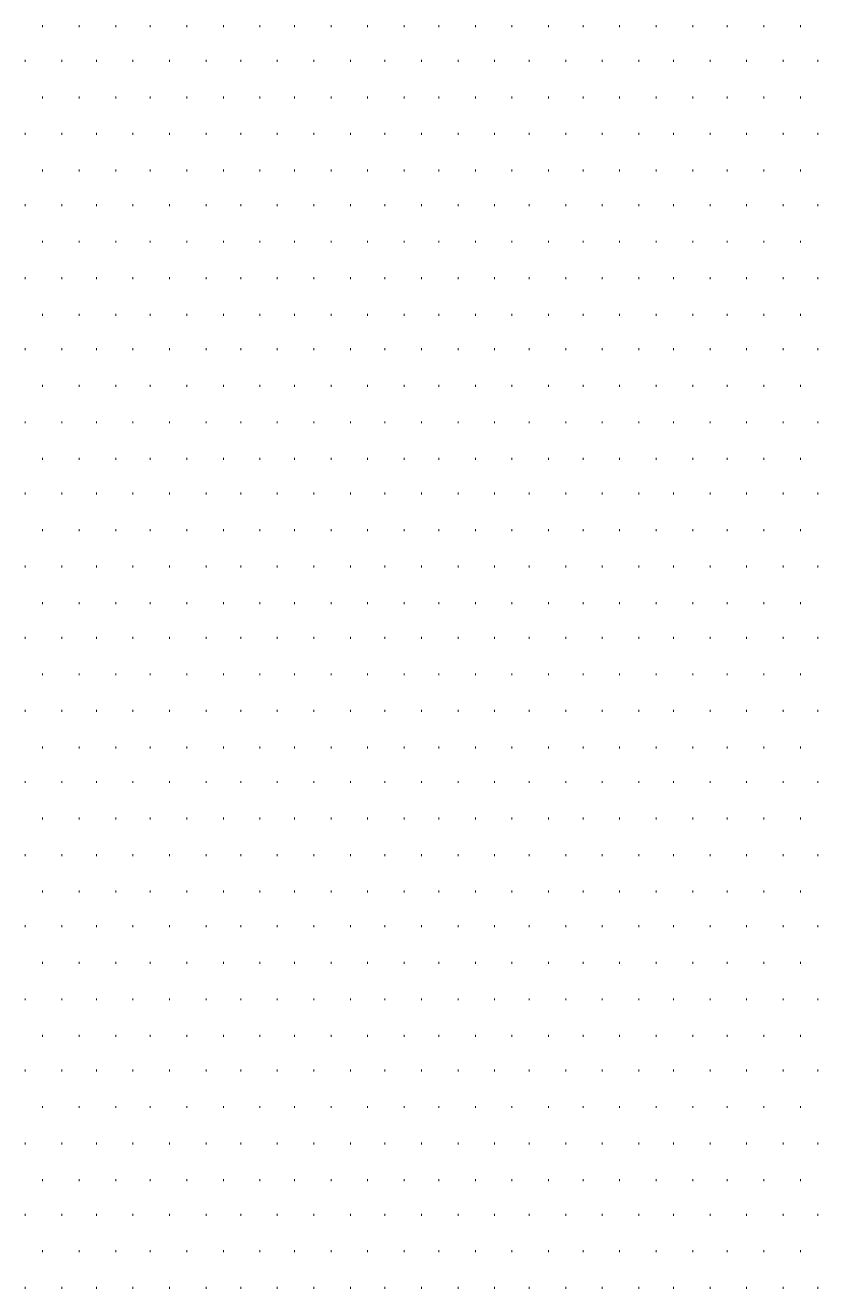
# Model space of a CAD drawing. Header units: millimetres. Extents: x -383313 to -161684, y -117025 to 99224.
# Drawn here: x -328160 to -326416, y -16707 to -13926 of the extents above; entities that cross this region are included whole.
import ezdxf

# ---------------------------------------------------------------- set-up
doc = ezdxf.new("R2010")
doc.units = ezdxf.units.MM
doc.header["$MEASUREMENT"] = 0
doc.layers.add('PDF_Geometry', color=7, linetype='Continuous')

# ---------------------------------------------------------------- blocks, each defined once
blk = doc.blocks.new('A$Cf5759c35')
at = {"layer": 'PDF_Geometry', "color": 8, "lineweight": 9}
for points in [[(30340.1, 4334.9), (30340.1, 4339.2)], [(30420.6, 4334.9), (30420.6, 4339.2)], [(30501, 4334.9), (30501, 4339.2)], [(30577.2, 4334.9), (30577.2, 4339.2)], [(30657.6, 4334.9), (30657.6, 4339.2)], [(30738.1, 4334.9), (30738.1, 4339.2)], [(30818.5, 4334.9), (30818.5, 4339.2)], [(30894.7, 4334.9), (30894.7, 4339.2)], [(30975.1, 4334.9), (30975.1, 4339.2)], [(31055.6, 4334.9), (31055.6, 4339.2)], [(31136, 4334.9), (31136, 4339.2)], [(31212.2, 4334.9), (31212.2, 4339.2)], [(31292.6, 4334.9), (31292.6, 4339.2)], [(31373.1, 4334.9), (31373.1, 4339.2)], [(31453.5, 4334.9), (31453.5, 4339.2)], [(31529.7, 4334.9), (31529.7, 4339.2)], [(31610.1, 4334.9), (31610.1, 4339.2)], [(31690.6, 4334.9), (31690.6, 4339.2)], [(31771, 4334.9), (31771, 4339.2)], [(31847.2, 4334.9), (31847.2, 4339.2)], [(31927.6, 4334.9), (31927.6, 4339.2)], [(32008.1, 4334.9), (32008.1, 4339.2)], [(30302, 4258.7), (30302, 4263)], [(30382.5, 4258.7), (30382.5, 4263)], [(30458.7, 4258.7), (30458.7, 4263)], [(30539.1, 4258.7), (30539.1, 4263)], [(30619.5, 4258.7), (30619.5, 4263)], [(30700, 4258.7), (30700, 4263)], [(30776.2, 4258.7), (30776.2, 4263)], [(30856.6, 4258.7), (30856.6, 4263)], [(30937, 4258.7), (30937, 4263)], [(31017.5, 4258.7), (31017.5, 4263)], [(31093.7, 4258.7), (31093.7, 4263)], [(31174.1, 4258.7), (31174.1, 4263)], [(31254.5, 4258.7), (31254.5, 4263)], [(31335, 4258.7), (31335, 4263)], [(31411.2, 4258.7), (31411.2, 4263)], [(31491.6, 4258.7), (31491.6, 4263)], [(31572, 4258.7), (31572, 4263)], [(31652.5, 4258.7), (31652.5, 4263)], [(31728.7, 4258.7), (31728.7, 4263)], [(31809.1, 4258.7), (31809.1, 4263)], [(31889.5, 4258.7), (31889.5, 4263)], [(31970, 4258.7), (31970, 4263)], [(32046.2, 4258.7), (32046.2, 4263)], [(30340.1, 4178.3), (30340.1, 4182.5)], [(30420.6, 4178.3), (30420.6, 4182.5)], [(30501, 4178.3), (30501, 4182.5)], [(30577.2, 4178.3), (30577.2, 4182.5)], [(30657.6, 4178.3), (30657.6, 4182.5)], [(30738.1, 4178.3), (30738.1, 4182.5)], [(30818.5, 4178.3), (30818.5, 4182.5)], [(30894.7, 4178.3), (30894.7, 4182.5)], [(30975.1, 4178.3), (30975.1, 4182.5)], [(31055.6, 4178.3), (31055.6, 4182.5)], [(31136, 4178.3), (31136, 4182.5)], [(31212.2, 4178.3), (31212.2, 4182.5)], [(31292.6, 4178.3), (31292.6, 4182.5)], [(31373.1, 4178.3), (31373.1, 4182.5)], [(31453.5, 4178.3), (31453.5, 4182.5)], [(31529.7, 4178.3), (31529.7, 4182.5)], [(31610.1, 4178.3), (31610.1, 4182.5)], [(31690.6, 4178.3), (31690.6, 4182.5)], [(31771, 4178.3), (31771, 4182.5)], [(31847.2, 4178.3), (31847.2, 4182.5)], [(31927.6, 4178.3), (31927.6, 4182.5)], [(32008.1, 4178.3), (32008.1, 4182.5)], [(30302, 4097.9), (30302, 4102.1)], [(30382.5, 4097.9), (30382.5, 4102.1)], [(30458.7, 4097.9), (30458.7, 4102.1)], [(30539.1, 4097.9), (30539.1, 4102.1)], [(30619.5, 4097.9), (30619.5, 4102.1)], [(30700, 4097.9), (30700, 4102.1)], [(30776.2, 4097.9), (30776.2, 4102.1)], [(30856.6, 4097.9), (30856.6, 4102.1)], [(30937, 4097.9), (30937, 4102.1)], [(31017.5, 4097.9), (31017.5, 4102.1)], [(31093.7, 4097.9), (31093.7, 4102.1)], [(31174.1, 4097.9), (31174.1, 4102.1)], [(31254.5, 4097.9), (31254.5, 4102.1)], [(31335, 4097.9), (31335, 4102.1)], [(31411.2, 4097.9), (31411.2, 4102.1)], [(31491.6, 4097.9), (31491.6, 4102.1)], [(31572, 4097.9), (31572, 4102.1)], [(31652.5, 4097.9), (31652.5, 4102.1)], [(31728.7, 4097.9), (31728.7, 4102.1)], [(31809.1, 4097.9), (31809.1, 4102.1)], [(31889.5, 4097.9), (31889.5, 4102.1)], [(31970, 4097.9), (31970, 4102.1)], [(32046.2, 4097.9), (32046.2, 4102.1)], [(30340.1, 4017.4), (30340.1, 4021.7)], [(30420.6, 4017.4), (30420.6, 4021.7)], [(30501, 4017.4), (30501, 4021.7)], [(30577.2, 4017.4), (30577.2, 4021.7)], [(30657.6, 4017.4), (30657.6, 4021.7)], [(30738.1, 4017.4), (30738.1, 4021.7)], [(30818.5, 4017.4), (30818.5, 4021.7)], [(30894.7, 4017.4), (30894.7, 4021.7)], [(30975.1, 4017.4), (30975.1, 4021.7)], [(31055.6, 4017.4), (31055.6, 4021.7)], [(31136, 4017.4), (31136, 4021.7)], [(31212.2, 4017.4), (31212.2, 4021.7)], [(31292.6, 4017.4), (31292.6, 4021.7)], [(31373.1, 4017.4), (31373.1, 4021.7)], [(31453.5, 4017.4), (31453.5, 4021.7)], [(31529.7, 4017.4), (31529.7, 4021.7)], [(31610.1, 4017.4), (31610.1, 4021.7)], [(31690.6, 4017.4), (31690.6, 4021.7)], [(31771, 4017.4), (31771, 4021.7)], [(31847.2, 4017.4), (31847.2, 4021.7)], [(31927.6, 4017.4), (31927.6, 4021.7)], [(32008.1, 4017.4), (32008.1, 4021.7)], [(30302, 3941.2), (30302, 3945.5)], [(30382.5, 3941.2), (30382.5, 3945.5)], [(30458.7, 3941.2), (30458.7, 3945.5)], [(30539.1, 3941.2), (30539.1, 3945.5)], [(30619.5, 3941.2), (30619.5, 3945.5)], [(30700, 3941.2), (30700, 3945.5)], [(30776.2, 3941.2), (30776.2, 3945.5)], [(30856.6, 3941.2), (30856.6, 3945.5)], [(30937, 3941.2), (30937, 3945.5)], [(31017.5, 3941.2), (31017.5, 3945.5)], [(31093.7, 3941.2), (31093.7, 3945.5)], [(31174.1, 3941.2), (31174.1, 3945.5)], [(31254.5, 3941.2), (31254.5, 3945.5)], [(31335, 3941.2), (31335, 3945.5)], [(31411.2, 3941.2), (31411.2, 3945.5)], [(31491.6, 3941.2), (31491.6, 3945.5)], [(31572, 3941.2), (31572, 3945.5)], [(31652.5, 3941.2), (31652.5, 3945.5)], [(31728.7, 3941.2), (31728.7, 3945.5)], [(31809.1, 3941.2), (31809.1, 3945.5)], [(31889.5, 3941.2), (31889.5, 3945.5)], [(31970, 3941.2), (31970, 3945.5)], [(32046.2, 3941.2), (32046.2, 3945.5)], [(30340.1, 3860.8), (30340.1, 3865)], [(30420.6, 3860.8), (30420.6, 3865)], [(30501, 3860.8), (30501, 3865)], [(30577.2, 3860.8), (30577.2, 3865)], [(30657.6, 3860.8), (30657.6, 3865)], [(30738.1, 3860.8), (30738.1, 3865)], [(30818.5, 3860.8), (30818.5, 3865)], [(30894.7, 3860.8), (30894.7, 3865)], [(30975.1, 3860.8), (30975.1, 3865)], [(31055.6, 3860.8), (31055.6, 3865)], [(31136, 3860.8), (31136, 3865)], [(31212.2, 3860.8), (31212.2, 3865)], [(31292.6, 3860.8), (31292.6, 3865)], [(31373.1, 3860.8), (31373.1, 3865)], [(31453.5, 3860.8), (31453.5, 3865)], [(31529.7, 3860.8), (31529.7, 3865)], [(31610.1, 3860.8), (31610.1, 3865)], [(31690.6, 3860.8), (31690.6, 3865)], [(31771, 3860.8), (31771, 3865)], [(31847.2, 3860.8), (31847.2, 3865)], [(31927.6, 3860.8), (31927.6, 3865)], [(32008.1, 3860.8), (32008.1, 3865)], [(30302, 3780.4), (30302, 3784.6)], [(30382.5, 3780.4), (30382.5, 3784.6)], [(30458.7, 3780.4), (30458.7, 3784.6)], [(30539.1, 3780.4), (30539.1, 3784.6)], [(30619.5, 3780.4), (30619.5, 3784.6)], [(30700, 3780.4), (30700, 3784.6)], [(30776.2, 3780.4), (30776.2, 3784.6)], [(30856.6, 3780.4), (30856.6, 3784.6)], [(30937, 3780.4), (30937, 3784.6)], [(31017.5, 3780.4), (31017.5, 3784.6)], [(31093.7, 3780.4), (31093.7, 3784.6)], [(31174.1, 3780.4), (31174.1, 3784.6)], [(31254.5, 3780.4), (31254.5, 3784.6)], [(31335, 3780.4), (31335, 3784.6)], [(31411.2, 3780.4), (31411.2, 3784.6)], [(31491.6, 3780.4), (31491.6, 3784.6)], [(31572, 3780.4), (31572, 3784.6)], [(31652.5, 3780.4), (31652.5, 3784.6)], [(31728.7, 3780.4), (31728.7, 3784.6)], [(31809.1, 3780.4), (31809.1, 3784.6)], [(31889.5, 3780.4), (31889.5, 3784.6)], [(31970, 3780.4), (31970, 3784.6)], [(32046.2, 3780.4), (32046.2, 3784.6)], [(30340.1, 3699.9), (30340.1, 3704.2)], [(30420.6, 3699.9), (30420.6, 3704.2)], [(30501, 3699.9), (30501, 3704.2)], [(30577.2, 3699.9), (30577.2, 3704.2)], [(30657.6, 3699.9), (30657.6, 3704.2)], [(30738.1, 3699.9), (30738.1, 3704.2)], [(30818.5, 3699.9), (30818.5, 3704.2)], [(30894.7, 3699.9), (30894.7, 3704.2)], [(30975.1, 3699.9), (30975.1, 3704.2)], [(31055.6, 3699.9), (31055.6, 3704.2)], [(31136, 3699.9), (31136, 3704.2)], [(31212.2, 3699.9), (31212.2, 3704.2)], [(31292.6, 3699.9), (31292.6, 3704.2)], [(31373.1, 3699.9), (31373.1, 3704.2)], [(31453.5, 3699.9), (31453.5, 3704.2)], [(31529.7, 3699.9), (31529.7, 3704.2)], [(31610.1, 3699.9), (31610.1, 3704.2)], [(31690.6, 3699.9), (31690.6, 3704.2)], [(31771, 3699.9), (31771, 3704.2)], [(31847.2, 3699.9), (31847.2, 3704.2)], [(31927.6, 3699.9), (31927.6, 3704.2)], [(32008.1, 3699.9), (32008.1, 3704.2)], [(30302, 3623.7), (30302, 3628)], [(30382.5, 3623.7), (30382.5, 3628)], [(30458.7, 3623.7), (30458.7, 3628)], [(30539.1, 3623.7), (30539.1, 3628)], [(30619.5, 3623.7), (30619.5, 3628)], [(30700, 3623.7), (30700, 3628)], [(30776.2, 3623.7), (30776.2, 3628)], [(30856.6, 3623.7), (30856.6, 3628)], [(30937, 3623.7), (30937, 3628)], [(31017.5, 3623.7), (31017.5, 3628)], [(31093.7, 3623.7), (31093.7, 3628)], [(31174.1, 3623.7), (31174.1, 3628)], [(31254.5, 3623.7), (31254.5, 3628)], [(31335, 3623.7), (31335, 3628)], [(31411.2, 3623.7), (31411.2, 3628)], [(31491.6, 3623.7), (31491.6, 3628)], [(31572, 3623.7), (31572, 3628)], [(31652.5, 3623.7), (31652.5, 3628)], [(31728.7, 3623.7), (31728.7, 3628)], [(31809.1, 3623.7), (31809.1, 3628)], [(31889.5, 3623.7), (31889.5, 3628)], [(31970, 3623.7), (31970, 3628)], [(32046.2, 3623.7), (32046.2, 3628)], [(30340.1, 3543.3), (30340.1, 3547.5)], [(30420.6, 3543.3), (30420.6, 3547.5)], [(30501, 3543.3), (30501, 3547.5)], [(30577.2, 3543.3), (30577.2, 3547.5)], [(30657.6, 3543.3), (30657.6, 3547.5)], [(30738.1, 3543.3), (30738.1, 3547.5)], [(30818.5, 3543.3), (30818.5, 3547.5)], [(30894.7, 3543.3), (30894.7, 3547.5)], [(30975.1, 3543.3), (30975.1, 3547.5)], [(31055.6, 3543.3), (31055.6, 3547.5)], [(31136, 3543.3), (31136, 3547.5)], [(31212.2, 3543.3), (31212.2, 3547.5)], [(31292.6, 3543.3), (31292.6, 3547.5)], [(31373.1, 3543.3), (31373.1, 3547.5)], [(31453.5, 3543.3), (31453.5, 3547.5)], [(31529.7, 3543.3), (31529.7, 3547.5)], [(31610.1, 3543.3), (31610.1, 3547.5)], [(31690.6, 3543.3), (31690.6, 3547.5)], [(31771, 3543.3), (31771, 3547.5)], [(31847.2, 3543.3), (31847.2, 3547.5)], [(31927.6, 3543.3), (31927.6, 3547.5)], [(32008.1, 3543.3), (32008.1, 3547.5)], [(30302, 3462.9), (30302, 3467.1)], [(30382.5, 3462.9), (30382.5, 3467.1)], [(30458.7, 3462.9), (30458.7, 3467.1)], [(30539.1, 3462.9), (30539.1, 3467.1)], [(30619.5, 3462.9), (30619.5, 3467.1)], [(30700, 3462.9), (30700, 3467.1)], [(30776.2, 3462.9), (30776.2, 3467.1)], [(30856.6, 3462.9), (30856.6, 3467.1)], [(30937, 3462.9), (30937, 3467.1)], [(31017.5, 3462.9), (31017.5, 3467.1)], [(31093.7, 3462.9), (31093.7, 3467.1)], [(31174.1, 3462.9), (31174.1, 3467.1)], [(31254.5, 3462.9), (31254.5, 3467.1)], [(31335, 3462.9), (31335, 3467.1)], [(31411.2, 3462.9), (31411.2, 3467.1)], [(31491.6, 3462.9), (31491.6, 3467.1)], [(31572, 3462.9), (31572, 3467.1)], [(31652.5, 3462.9), (31652.5, 3467.1)], [(31728.7, 3462.9), (31728.7, 3467.1)], [(31809.1, 3462.9), (31809.1, 3467.1)], [(31889.5, 3462.9), (31889.5, 3467.1)], [(31970, 3462.9), (31970, 3467.1)], [(32046.2, 3462.9), (32046.2, 3467.1)], [(30340.1, 3382.4), (30340.1, 3386.7)], [(30420.6, 3382.4), (30420.6, 3386.7)], [(30501, 3382.4), (30501, 3386.7)], [(30577.2, 3382.4), (30577.2, 3386.7)], [(30657.6, 3382.4), (30657.6, 3386.7)], [(30738.1, 3382.4), (30738.1, 3386.7)], [(30818.5, 3382.4), (30818.5, 3386.7)], [(30894.7, 3382.4), (30894.7, 3386.7)], [(30975.1, 3382.4), (30975.1, 3386.7)], [(31055.6, 3382.4), (31055.6, 3386.7)], [(31136, 3382.4), (31136, 3386.7)], [(31212.2, 3382.4), (31212.2, 3386.7)], [(31292.6, 3382.4), (31292.6, 3386.7)], [(31373.1, 3382.4), (31373.1, 3386.7)], [(31453.5, 3382.4), (31453.5, 3386.7)], [(31529.7, 3382.4), (31529.7, 3386.7)], [(31610.1, 3382.4), (31610.1, 3386.7)], [(31690.6, 3382.4), (31690.6, 3386.7)], [(31771, 3382.4), (31771, 3386.7)], [(31847.2, 3382.4), (31847.2, 3386.7)], [(31927.6, 3382.4), (31927.6, 3386.7)], [(32008.1, 3382.4), (32008.1, 3386.7)], [(30302, 3306.2), (30302, 3310.5)], [(30382.5, 3306.2), (30382.5, 3310.5)], [(30458.7, 3306.2), (30458.7, 3310.5)], [(30539.1, 3306.2), (30539.1, 3310.5)], [(30619.5, 3306.2), (30619.5, 3310.5)], [(30700, 3306.2), (30700, 3310.5)], [(30776.2, 3306.2), (30776.2, 3310.5)], [(30856.6, 3306.2), (30856.6, 3310.5)], [(30937, 3306.2), (30937, 3310.5)], [(31017.5, 3306.2), (31017.5, 3310.5)], [(31093.7, 3306.2), (31093.7, 3310.5)], [(31174.1, 3306.2), (31174.1, 3310.5)], [(31254.5, 3306.2), (31254.5, 3310.5)], [(31335, 3306.2), (31335, 3310.5)], [(31411.2, 3306.2), (31411.2, 3310.5)], [(31491.6, 3306.2), (31491.6, 3310.5)], [(31572, 3306.2), (31572, 3310.5)], [(31652.5, 3306.2), (31652.5, 3310.5)], [(31728.7, 3306.2), (31728.7, 3310.5)], [(31809.1, 3306.2), (31809.1, 3310.5)], [(31889.5, 3306.2), (31889.5, 3310.5)], [(31970, 3306.2), (31970, 3310.5)], [(32046.2, 3306.2), (32046.2, 3310.5)], [(30340.1, 3225.8), (30340.1, 3230)], [(30420.6, 3225.8), (30420.6, 3230)], [(30501, 3225.8), (30501, 3230)], [(30577.2, 3225.8), (30577.2, 3230)], [(30657.6, 3225.8), (30657.6, 3230)], [(30738.1, 3225.8), (30738.1, 3230)], [(30818.5, 3225.8), (30818.5, 3230)], [(30894.7, 3225.8), (30894.7, 3230)], [(30975.1, 3225.8), (30975.1, 3230)], [(31055.6, 3225.8), (31055.6, 3230)], [(31136, 3225.8), (31136, 3230)], [(31212.2, 3225.8), (31212.2, 3230)], [(31292.6, 3225.8), (31292.6, 3230)], [(31373.1, 3225.8), (31373.1, 3230)], [(31453.5, 3225.8), (31453.5, 3230)], [(31529.7, 3225.8), (31529.7, 3230)], [(31610.1, 3225.8), (31610.1, 3230)], [(31690.6, 3225.8), (31690.6, 3230)], [(31771, 3225.8), (31771, 3230)], [(31847.2, 3225.8), (31847.2, 3230)], [(31927.6, 3225.8), (31927.6, 3230)], [(32008.1, 3225.8), (32008.1, 3230)], [(30302, 3145.4), (30302, 3149.6)], [(30382.5, 3145.4), (30382.5, 3149.6)], [(30458.7, 3145.4), (30458.7, 3149.6)], [(30539.1, 3145.4), (30539.1, 3149.6)], [(30619.5, 3145.4), (30619.5, 3149.6)], [(30700, 3145.4), (30700, 3149.6)], [(30776.2, 3145.4), (30776.2, 3149.6)], [(30856.6, 3145.4), (30856.6, 3149.6)], [(30937, 3145.4), (30937, 3149.6)], [(31017.5, 3145.4), (31017.5, 3149.6)], [(31093.7, 3145.4), (31093.7, 3149.6)], [(31174.1, 3145.4), (31174.1, 3149.6)], [(31254.5, 3145.4), (31254.5, 3149.6)], [(31335, 3145.4), (31335, 3149.6)], [(31411.2, 3145.4), (31411.2, 3149.6)], [(31491.6, 3145.4), (31491.6, 3149.6)], [(31572, 3145.4), (31572, 3149.6)], [(31652.5, 3145.4), (31652.5, 3149.6)], [(31728.7, 3145.4), (31728.7, 3149.6)], [(31809.1, 3145.4), (31809.1, 3149.6)], [(31889.5, 3145.4), (31889.5, 3149.6)], [(31970, 3145.4), (31970, 3149.6)], [(32046.2, 3145.4), (32046.2, 3149.6)], [(30340.1, 3064.9), (30340.1, 3069.2)], [(30420.6, 3064.9), (30420.6, 3069.2)], [(30501, 3064.9), (30501, 3069.2)], [(30577.2, 3064.9), (30577.2, 3069.2)], [(30657.6, 3064.9), (30657.6, 3069.2)], [(30738.1, 3064.9), (30738.1, 3069.2)], [(30818.5, 3064.9), (30818.5, 3069.2)], [(30894.7, 3064.9), (30894.7, 3069.2)], [(30975.1, 3064.9), (30975.1, 3069.2)], [(31055.6, 3064.9), (31055.6, 3069.2)], [(31136, 3064.9), (31136, 3069.2)], [(31212.2, 3064.9), (31212.2, 3069.2)], [(31292.6, 3064.9), (31292.6, 3069.2)], [(31373.1, 3064.9), (31373.1, 3069.2)], [(31453.5, 3064.9), (31453.5, 3069.2)], [(31529.7, 3064.9), (31529.7, 3069.2)], [(31610.1, 3064.9), (31610.1, 3069.2)], [(31690.6, 3064.9), (31690.6, 3069.2)], [(31771, 3064.9), (31771, 3069.2)], [(31847.2, 3064.9), (31847.2, 3069.2)], [(31927.6, 3064.9), (31927.6, 3069.2)], [(32008.1, 3064.9), (32008.1, 3069.2)], [(30302, 2988.7), (30302, 2993)], [(30382.5, 2988.7), (30382.5, 2993)], [(30458.7, 2988.7), (30458.7, 2993)], [(30539.1, 2988.7), (30539.1, 2993)], [(30619.5, 2988.7), (30619.5, 2993)], [(30700, 2988.7), (30700, 2993)], [(30776.2, 2988.7), (30776.2, 2993)], [(30856.6, 2988.7), (30856.6, 2993)], [(30937, 2988.7), (30937, 2993)], [(31017.5, 2988.7), (31017.5, 2993)], [(31093.7, 2988.7), (31093.7, 2993)], [(31174.1, 2988.7), (31174.1, 2993)], [(31254.5, 2988.7), (31254.5, 2993)], [(31335, 2988.7), (31335, 2993)], [(31411.2, 2988.7), (31411.2, 2993)], [(31491.6, 2988.7), (31491.6, 2993)], [(31572, 2988.7), (31572, 2993)], [(31652.5, 2988.7), (31652.5, 2993)], [(31728.7, 2988.7), (31728.7, 2993)], [(31809.1, 2988.7), (31809.1, 2993)], [(31889.5, 2988.7), (31889.5, 2993)], [(31970, 2988.7), (31970, 2993)], [(32046.2, 2988.7), (32046.2, 2993)], [(30340.1, 2908.3), (30340.1, 2912.5)], [(30420.6, 2908.3), (30420.6, 2912.5)], [(30501, 2908.3), (30501, 2912.5)], [(30577.2, 2908.3), (30577.2, 2912.5)], [(30657.6, 2908.3), (30657.6, 2912.5)], [(30738.1, 2908.3), (30738.1, 2912.5)], [(30818.5, 2908.3), (30818.5, 2912.5)], [(30894.7, 2908.3), (30894.7, 2912.5)], [(30975.1, 2908.3), (30975.1, 2912.5)], [(31055.6, 2908.3), (31055.6, 2912.5)], [(31136, 2908.3), (31136, 2912.5)], [(31212.2, 2908.3), (31212.2, 2912.5)], [(31292.6, 2908.3), (31292.6, 2912.5)], [(31373.1, 2908.3), (31373.1, 2912.5)], [(31453.5, 2908.3), (31453.5, 2912.5)], [(31529.7, 2908.3), (31529.7, 2912.5)], [(31610.1, 2908.3), (31610.1, 2912.5)], [(31690.6, 2908.3), (31690.6, 2912.5)], [(31771, 2908.3), (31771, 2912.5)], [(31847.2, 2908.3), (31847.2, 2912.5)], [(31927.6, 2908.3), (31927.6, 2912.5)], [(32008.1, 2908.3), (32008.1, 2912.5)], [(30302, 2827.9), (30302, 2832.1)], [(30382.5, 2827.9), (30382.5, 2832.1)], [(30458.7, 2827.9), (30458.7, 2832.1)], [(30539.1, 2827.9), (30539.1, 2832.1)], [(30619.5, 2827.9), (30619.5, 2832.1)], [(30700, 2827.9), (30700, 2832.1)], [(30776.2, 2827.9), (30776.2, 2832.1)], [(30856.6, 2827.9), (30856.6, 2832.1)], [(30937, 2827.9), (30937, 2832.1)], [(31017.5, 2827.9), (31017.5, 2832.1)], [(31093.7, 2827.9), (31093.7, 2832.1)], [(31174.1, 2827.9), (31174.1, 2832.1)], [(31254.5, 2827.9), (31254.5, 2832.1)], [(31335, 2827.9), (31335, 2832.1)], [(31411.2, 2827.9), (31411.2, 2832.1)], [(31491.6, 2827.9), (31491.6, 2832.1)], [(31572, 2827.9), (31572, 2832.1)], [(31652.5, 2827.9), (31652.5, 2832.1)], [(31728.7, 2827.9), (31728.7, 2832.1)], [(31809.1, 2827.9), (31809.1, 2832.1)], [(31889.5, 2827.9), (31889.5, 2832.1)], [(31970, 2827.9), (31970, 2832.1)], [(32046.2, 2827.9), (32046.2, 2832.1)], [(30340.1, 2747.4), (30340.1, 2751.7)], [(30420.6, 2747.4), (30420.6, 2751.7)], [(30501, 2747.4), (30501, 2751.7)], [(30577.2, 2747.4), (30577.2, 2751.7)], [(30657.6, 2747.4), (30657.6, 2751.7)], [(30738.1, 2747.4), (30738.1, 2751.7)], [(30818.5, 2747.4), (30818.5, 2751.7)], [(30894.7, 2747.4), (30894.7, 2751.7)], [(30975.1, 2747.4), (30975.1, 2751.7)], [(31055.6, 2747.4), (31055.6, 2751.7)], [(31136, 2747.4), (31136, 2751.7)], [(31212.2, 2747.4), (31212.2, 2751.7)], [(31292.6, 2747.4), (31292.6, 2751.7)], [(31373.1, 2747.4), (31373.1, 2751.7)], [(31453.5, 2747.4), (31453.5, 2751.7)], [(31529.7, 2747.4), (31529.7, 2751.7)], [(31610.1, 2747.4), (31610.1, 2751.7)], [(31690.6, 2747.4), (31690.6, 2751.7)], [(31771, 2747.4), (31771, 2751.7)], [(31847.2, 2747.4), (31847.2, 2751.7)], [(31927.6, 2747.4), (31927.6, 2751.7)], [(32008.1, 2747.4), (32008.1, 2751.7)], [(30302, 2671.2), (30302, 2675.5)], [(30382.5, 2671.2), (30382.5, 2675.5)], [(30458.7, 2671.2), (30458.7, 2675.5)], [(30539.1, 2671.2), (30539.1, 2675.5)], [(30619.5, 2671.2), (30619.5, 2675.5)], [(30700, 2671.2), (30700, 2675.5)], [(30776.2, 2671.2), (30776.2, 2675.5)], [(30856.6, 2671.2), (30856.6, 2675.5)], [(30937, 2671.2), (30937, 2675.5)], [(31017.5, 2671.2), (31017.5, 2675.5)], [(31093.7, 2671.2), (31093.7, 2675.5)], [(31174.1, 2671.2), (31174.1, 2675.5)], [(31254.5, 2671.2), (31254.5, 2675.5)], [(31335, 2671.2), (31335, 2675.5)], [(31411.2, 2671.2), (31411.2, 2675.5)], [(31491.6, 2671.2), (31491.6, 2675.5)], [(31572, 2671.2), (31572, 2675.5)], [(31652.5, 2671.2), (31652.5, 2675.5)], [(31728.7, 2671.2), (31728.7, 2675.5)], [(31809.1, 2671.2), (31809.1, 2675.5)], [(31889.5, 2671.2), (31889.5, 2675.5)], [(31970, 2671.2), (31970, 2675.5)], [(32046.2, 2671.2), (32046.2, 2675.5)], [(30340.1, 2590.8), (30340.1, 2595)], [(30420.6, 2590.8), (30420.6, 2595)], [(30501, 2590.8), (30501, 2595)], [(30577.2, 2590.8), (30577.2, 2595)], [(30657.6, 2590.8), (30657.6, 2595)], [(30738.1, 2590.8), (30738.1, 2595)], [(30818.5, 2590.8), (30818.5, 2595)], [(30894.7, 2590.8), (30894.7, 2595)], [(30975.1, 2590.8), (30975.1, 2595)], [(31055.6, 2590.8), (31055.6, 2595)], [(31136, 2590.8), (31136, 2595)], [(31212.2, 2590.8), (31212.2, 2595)], [(31292.6, 2590.8), (31292.6, 2595)], [(31373.1, 2590.8), (31373.1, 2595)], [(31453.5, 2590.8), (31453.5, 2595)], [(31529.7, 2590.8), (31529.7, 2595)], [(31610.1, 2590.8), (31610.1, 2595)], [(31690.6, 2590.8), (31690.6, 2595)], [(31771, 2590.8), (31771, 2595)], [(31847.2, 2590.8), (31847.2, 2595)], [(31927.6, 2590.8), (31927.6, 2595)], [(32008.1, 2590.8), (32008.1, 2595)], [(30302, 2510.4), (30302, 2514.6)], [(30382.5, 2510.4), (30382.5, 2514.6)], [(30458.7, 2510.4), (30458.7, 2514.6)], [(30539.1, 2510.4), (30539.1, 2514.6)], [(30619.5, 2510.4), (30619.5, 2514.6)], [(30700, 2510.4), (30700, 2514.6)], [(30776.2, 2510.4), (30776.2, 2514.6)], [(30856.6, 2510.4), (30856.6, 2514.6)], [(30937, 2510.4), (30937, 2514.6)], [(31017.5, 2510.4), (31017.5, 2514.6)], [(31093.7, 2510.4), (31093.7, 2514.6)], [(31174.1, 2510.4), (31174.1, 2514.6)], [(31254.5, 2510.4), (31254.5, 2514.6)], [(31335, 2510.4), (31335, 2514.6)], [(31411.2, 2510.4), (31411.2, 2514.6)], [(31491.6, 2510.4), (31491.6, 2514.6)], [(31572, 2510.4), (31572, 2514.6)], [(31652.5, 2510.4), (31652.5, 2514.6)], [(31728.7, 2510.4), (31728.7, 2514.6)], [(31809.1, 2510.4), (31809.1, 2514.6)], [(31889.5, 2510.4), (31889.5, 2514.6)], [(31970, 2510.4), (31970, 2514.6)], [(32046.2, 2510.4), (32046.2, 2514.6)], [(30340.1, 2429.9), (30340.1, 2434.2)], [(30420.6, 2429.9), (30420.6, 2434.2)], [(30501, 2429.9), (30501, 2434.2)], [(30577.2, 2429.9), (30577.2, 2434.2)], [(30657.6, 2429.9), (30657.6, 2434.2)], [(30738.1, 2429.9), (30738.1, 2434.2)], [(30818.5, 2429.9), (30818.5, 2434.2)], [(30894.7, 2429.9), (30894.7, 2434.2)], [(30975.1, 2429.9), (30975.1, 2434.2)], [(31055.6, 2429.9), (31055.6, 2434.2)], [(31136, 2429.9), (31136, 2434.2)], [(31212.2, 2429.9), (31212.2, 2434.2)], [(31292.6, 2429.9), (31292.6, 2434.2)], [(31373.1, 2429.9), (31373.1, 2434.2)], [(31453.5, 2429.9), (31453.5, 2434.2)], [(31529.7, 2429.9), (31529.7, 2434.2)], [(31610.1, 2429.9), (31610.1, 2434.2)], [(31690.6, 2429.9), (31690.6, 2434.2)], [(31771, 2429.9), (31771, 2434.2)], [(31847.2, 2429.9), (31847.2, 2434.2)], [(31927.6, 2429.9), (31927.6, 2434.2)], [(32008.1, 2429.9), (32008.1, 2434.2)], [(30302, 2353.7), (30302, 2358)], [(30382.5, 2353.7), (30382.5, 2358)], [(30458.7, 2353.7), (30458.7, 2358)], [(30539.1, 2353.7), (30539.1, 2358)], [(30619.5, 2353.7), (30619.5, 2358)], [(30700, 2353.7), (30700, 2358)], [(30776.2, 2353.7), (30776.2, 2358)], [(30856.6, 2353.7), (30856.6, 2358)], [(30937, 2353.7), (30937, 2358)], [(31017.5, 2353.7), (31017.5, 2358)], [(31093.7, 2353.7), (31093.7, 2358)], [(31174.1, 2353.7), (31174.1, 2358)], [(31254.5, 2353.7), (31254.5, 2358)], [(31335, 2353.7), (31335, 2358)], [(31411.2, 2353.7), (31411.2, 2358)], [(31491.6, 2353.7), (31491.6, 2358)], [(31572, 2353.7), (31572, 2358)], [(31652.5, 2353.7), (31652.5, 2358)], [(31728.7, 2353.7), (31728.7, 2358)], [(31809.1, 2353.7), (31809.1, 2358)], [(31889.5, 2353.7), (31889.5, 2358)], [(31970, 2353.7), (31970, 2358)], [(32046.2, 2353.7), (32046.2, 2358)], [(30340.1, 2273.3), (30340.1, 2277.5)], [(30420.6, 2273.3), (30420.6, 2277.5)], [(30501, 2273.3), (30501, 2277.5)], [(30577.2, 2273.3), (30577.2, 2277.5)], [(30657.6, 2273.3), (30657.6, 2277.5)], [(30738.1, 2273.3), (30738.1, 2277.5)], [(30818.5, 2273.3), (30818.5, 2277.5)], [(30894.7, 2273.3), (30894.7, 2277.5)], [(30975.1, 2273.3), (30975.1, 2277.5)], [(31055.6, 2273.3), (31055.6, 2277.5)], [(31136, 2273.3), (31136, 2277.5)], [(31212.2, 2273.3), (31212.2, 2277.5)], [(31292.6, 2273.3), (31292.6, 2277.5)], [(31373.1, 2273.3), (31373.1, 2277.5)], [(31453.5, 2273.3), (31453.5, 2277.5)], [(31529.7, 2273.3), (31529.7, 2277.5)], [(31610.1, 2273.3), (31610.1, 2277.5)], [(31690.6, 2273.3), (31690.6, 2277.5)], [(31771, 2273.3), (31771, 2277.5)], [(31847.2, 2273.3), (31847.2, 2277.5)], [(31927.6, 2273.3), (31927.6, 2277.5)], [(32008.1, 2273.3), (32008.1, 2277.5)], [(30302, 2192.9), (30302, 2197.1)], [(30382.5, 2192.9), (30382.5, 2197.1)], [(30458.7, 2192.9), (30458.7, 2197.1)], [(30539.1, 2192.9), (30539.1, 2197.1)], [(30619.5, 2192.9), (30619.5, 2197.1)], [(30700, 2192.9), (30700, 2197.1)], [(30776.2, 2192.9), (30776.2, 2197.1)], [(30856.6, 2192.9), (30856.6, 2197.1)], [(30937, 2192.9), (30937, 2197.1)], [(31017.5, 2192.9), (31017.5, 2197.1)], [(31093.7, 2192.9), (31093.7, 2197.1)], [(31174.1, 2192.9), (31174.1, 2197.1)], [(31254.5, 2192.9), (31254.5, 2197.1)], [(31335, 2192.9), (31335, 2197.1)], [(31411.2, 2192.9), (31411.2, 2197.1)], [(31491.6, 2192.9), (31491.6, 2197.1)], [(31572, 2192.9), (31572, 2197.1)], [(31652.5, 2192.9), (31652.5, 2197.1)], [(31728.7, 2192.9), (31728.7, 2197.1)], [(31809.1, 2192.9), (31809.1, 2197.1)], [(31889.5, 2192.9), (31889.5, 2197.1)], [(31970, 2192.9), (31970, 2197.1)], [(32046.2, 2192.9), (32046.2, 2197.1)], [(30340.1, 2112.4), (30340.1, 2116.7)], [(30420.6, 2112.4), (30420.6, 2116.7)], [(30501, 2112.4), (30501, 2116.7)], [(30577.2, 2112.4), (30577.2, 2116.7)], [(30657.6, 2112.4), (30657.6, 2116.7)], [(30738.1, 2112.4), (30738.1, 2116.7)], [(30818.5, 2112.4), (30818.5, 2116.7)], [(30894.7, 2112.4), (30894.7, 2116.7)], [(30975.1, 2112.4), (30975.1, 2116.7)], [(31055.6, 2112.4), (31055.6, 2116.7)], [(31136, 2112.4), (31136, 2116.7)], [(31212.2, 2112.4), (31212.2, 2116.7)], [(31292.6, 2112.4), (31292.6, 2116.7)], [(31373.1, 2112.4), (31373.1, 2116.7)], [(31453.5, 2112.4), (31453.5, 2116.7)], [(31529.7, 2112.4), (31529.7, 2116.7)], [(31610.1, 2112.4), (31610.1, 2116.7)], [(31690.6, 2112.4), (31690.6, 2116.7)], [(31771, 2112.4), (31771, 2116.7)], [(31847.2, 2112.4), (31847.2, 2116.7)], [(31927.6, 2112.4), (31927.6, 2116.7)], [(32008.1, 2112.4), (32008.1, 2116.7)], [(30302, 2036.2), (30302, 2040.5)], [(30382.5, 2036.2), (30382.5, 2040.5)], [(30458.7, 2036.2), (30458.7, 2040.5)], [(30539.1, 2036.2), (30539.1, 2040.5)], [(30619.5, 2036.2), (30619.5, 2040.5)], [(30700, 2036.2), (30700, 2040.5)], [(30776.2, 2036.2), (30776.2, 2040.5)], [(30856.6, 2036.2), (30856.6, 2040.5)], [(30937, 2036.2), (30937, 2040.5)], [(31017.5, 2036.2), (31017.5, 2040.5)], [(31093.7, 2036.2), (31093.7, 2040.5)], [(31174.1, 2036.2), (31174.1, 2040.5)], [(31254.5, 2036.2), (31254.5, 2040.5)], [(31335, 2036.2), (31335, 2040.5)], [(31411.2, 2036.2), (31411.2, 2040.5)], [(31491.6, 2036.2), (31491.6, 2040.5)], [(31572, 2036.2), (31572, 2040.5)], [(31652.5, 2036.2), (31652.5, 2040.5)], [(31728.7, 2036.2), (31728.7, 2040.5)], [(31809.1, 2036.2), (31809.1, 2040.5)], [(31889.5, 2036.2), (31889.5, 2040.5)], [(31970, 2036.2), (31970, 2040.5)], [(32046.2, 2036.2), (32046.2, 2040.5)], [(30340.1, 1955.8), (30340.1, 1960)], [(30420.6, 1955.8), (30420.6, 1960)], [(30501, 1955.8), (30501, 1960)], [(30577.2, 1955.8), (30577.2, 1960)], [(30657.6, 1955.8), (30657.6, 1960)], [(30738.1, 1955.8), (30738.1, 1960)], [(30818.5, 1955.8), (30818.5, 1960)], [(30894.7, 1955.8), (30894.7, 1960)], [(30975.1, 1955.8), (30975.1, 1960)], [(31055.6, 1955.8), (31055.6, 1960)], [(31136, 1955.8), (31136, 1960)], [(31212.2, 1955.8), (31212.2, 1960)], [(31292.6, 1955.8), (31292.6, 1960)], [(31373.1, 1955.8), (31373.1, 1960)], [(31453.5, 1955.8), (31453.5, 1960)], [(31529.7, 1955.8), (31529.7, 1960)], [(31610.1, 1955.8), (31610.1, 1960)], [(31690.6, 1955.8), (31690.6, 1960)], [(31771, 1955.8), (31771, 1960)], [(31847.2, 1955.8), (31847.2, 1960)], [(31927.6, 1955.8), (31927.6, 1960)], [(32008.1, 1955.8), (32008.1, 1960)], [(30302, 1875.4), (30302, 1879.6)], [(30382.5, 1875.4), (30382.5, 1879.6)], [(30458.7, 1875.4), (30458.7, 1879.6)], [(30539.1, 1875.4), (30539.1, 1879.6)], [(30619.5, 1875.4), (30619.5, 1879.6)], [(30700, 1875.4), (30700, 1879.6)], [(30776.2, 1875.4), (30776.2, 1879.6)], [(30856.6, 1875.4), (30856.6, 1879.6)], [(30937, 1875.4), (30937, 1879.6)], [(31017.5, 1875.4), (31017.5, 1879.6)], [(31093.7, 1875.4), (31093.7, 1879.6)], [(31174.1, 1875.4), (31174.1, 1879.6)], [(31254.5, 1875.4), (31254.5, 1879.6)], [(31335, 1875.4), (31335, 1879.6)], [(31411.2, 1875.4), (31411.2, 1879.6)], [(31491.6, 1875.4), (31491.6, 1879.6)], [(31572, 1875.4), (31572, 1879.6)], [(31652.5, 1875.4), (31652.5, 1879.6)], [(31728.7, 1875.4), (31728.7, 1879.6)], [(31809.1, 1875.4), (31809.1, 1879.6)], [(31889.5, 1875.4), (31889.5, 1879.6)], [(31970, 1875.4), (31970, 1879.6)], [(32046.2, 1875.4), (32046.2, 1879.6)], [(30340.1, 1794.9), (30340.1, 1799.2)], [(30420.6, 1794.9), (30420.6, 1799.2)], [(30501, 1794.9), (30501, 1799.2)], [(30577.2, 1794.9), (30577.2, 1799.2)], [(30657.6, 1794.9), (30657.6, 1799.2)], [(30738.1, 1794.9), (30738.1, 1799.2)], [(30818.5, 1794.9), (30818.5, 1799.2)], [(30894.7, 1794.9), (30894.7, 1799.2)], [(30975.1, 1794.9), (30975.1, 1799.2)], [(31055.6, 1794.9), (31055.6, 1799.2)], [(31136, 1794.9), (31136, 1799.2)], [(31212.2, 1794.9), (31212.2, 1799.2)], [(31292.6, 1794.9), (31292.6, 1799.2)], [(31373.1, 1794.9), (31373.1, 1799.2)], [(31453.5, 1794.9), (31453.5, 1799.2)], [(31529.7, 1794.9), (31529.7, 1799.2)], [(31610.1, 1794.9), (31610.1, 1799.2)], [(31690.6, 1794.9), (31690.6, 1799.2)], [(31771, 1794.9), (31771, 1799.2)], [(31847.2, 1794.9), (31847.2, 1799.2)], [(31927.6, 1794.9), (31927.6, 1799.2)], [(32008.1, 1794.9), (32008.1, 1799.2)], [(30302, 1718.7), (30302, 1723)], [(30382.5, 1718.7), (30382.5, 1723)], [(30458.7, 1718.7), (30458.7, 1723)], [(30539.1, 1718.7), (30539.1, 1723)], [(30619.5, 1718.7), (30619.5, 1723)], [(30700, 1718.7), (30700, 1723)], [(30776.2, 1718.7), (30776.2, 1723)], [(30856.6, 1718.7), (30856.6, 1723)], [(30937, 1718.7), (30937, 1723)], [(31017.5, 1718.7), (31017.5, 1723)], [(31093.7, 1718.7), (31093.7, 1723)], [(31174.1, 1718.7), (31174.1, 1723)], [(31254.5, 1718.7), (31254.5, 1723)], [(31335, 1718.7), (31335, 1723)], [(31411.2, 1718.7), (31411.2, 1723)], [(31491.6, 1718.7), (31491.6, 1723)], [(31572, 1718.7), (31572, 1723)], [(31652.5, 1718.7), (31652.5, 1723)], [(31728.7, 1718.7), (31728.7, 1723)], [(31809.1, 1718.7), (31809.1, 1723)], [(31889.5, 1718.7), (31889.5, 1723)], [(31970, 1718.7), (31970, 1723)], [(32046.2, 1718.7), (32046.2, 1723)], [(30340.1, 1638.3), (30340.1, 1642.5)], [(30420.6, 1638.3), (30420.6, 1642.5)], [(30501, 1638.3), (30501, 1642.5)], [(30577.2, 1638.3), (30577.2, 1642.5)], [(30657.6, 1638.3), (30657.6, 1642.5)], [(30738.1, 1638.3), (30738.1, 1642.5)], [(30818.5, 1638.3), (30818.5, 1642.5)], [(30894.7, 1638.3), (30894.7, 1642.5)], [(30975.1, 1638.3), (30975.1, 1642.5)], [(31055.6, 1638.3), (31055.6, 1642.5)], [(31136, 1638.3), (31136, 1642.5)], [(31212.2, 1638.3), (31212.2, 1642.5)], [(31292.6, 1638.3), (31292.6, 1642.5)], [(31373.1, 1638.3), (31373.1, 1642.5)], [(31453.5, 1638.3), (31453.5, 1642.5)], [(31529.7, 1638.3), (31529.7, 1642.5)], [(31610.1, 1638.3), (31610.1, 1642.5)], [(31690.6, 1638.3), (31690.6, 1642.5)], [(31771, 1638.3), (31771, 1642.5)], [(31847.2, 1638.3), (31847.2, 1642.5)], [(31927.6, 1638.3), (31927.6, 1642.5)], [(32008.1, 1638.3), (32008.1, 1642.5)], [(30302, 1557.9), (30302, 1562.1)], [(30382.5, 1557.9), (30382.5, 1562.1)], [(30458.7, 1557.9), (30458.7, 1562.1)], [(30539.1, 1557.9), (30539.1, 1562.1)], [(30619.5, 1557.9), (30619.5, 1562.1)], [(30700, 1557.9), (30700, 1562.1)], [(30776.2, 1557.9), (30776.2, 1562.1)], [(30856.6, 1557.9), (30856.6, 1562.1)], [(30937, 1557.9), (30937, 1562.1)], [(31017.5, 1557.9), (31017.5, 1562.1)], [(31093.7, 1557.9), (31093.7, 1562.1)], [(31174.1, 1557.9), (31174.1, 1562.1)], [(31254.5, 1557.9), (31254.5, 1562.1)], [(31335, 1557.9), (31335, 1562.1)], [(31411.2, 1557.9), (31411.2, 1562.1)], [(31491.6, 1557.9), (31491.6, 1562.1)], [(31572, 1557.9), (31572, 1562.1)], [(31652.5, 1557.9), (31652.5, 1562.1)], [(31728.7, 1557.9), (31728.7, 1562.1)], [(31809.1, 1557.9), (31809.1, 1562.1)], [(31889.5, 1557.9), (31889.5, 1562.1)], [(31970, 1557.9), (31970, 1562.1)], [(32046.2, 1557.9), (32046.2, 1562.1)]]:
    blk.add_lwpolyline(points, dxfattribs=at)

msp = doc.modelspace()

# ---------------------------------------------------------------- block references
at = {"ltscale": 100}
msp.add_blockref('A$Cf5759c35', (-358461.97282, -18264.93104), dxfattribs=at)

doc.saveas('drawing.dxf')
